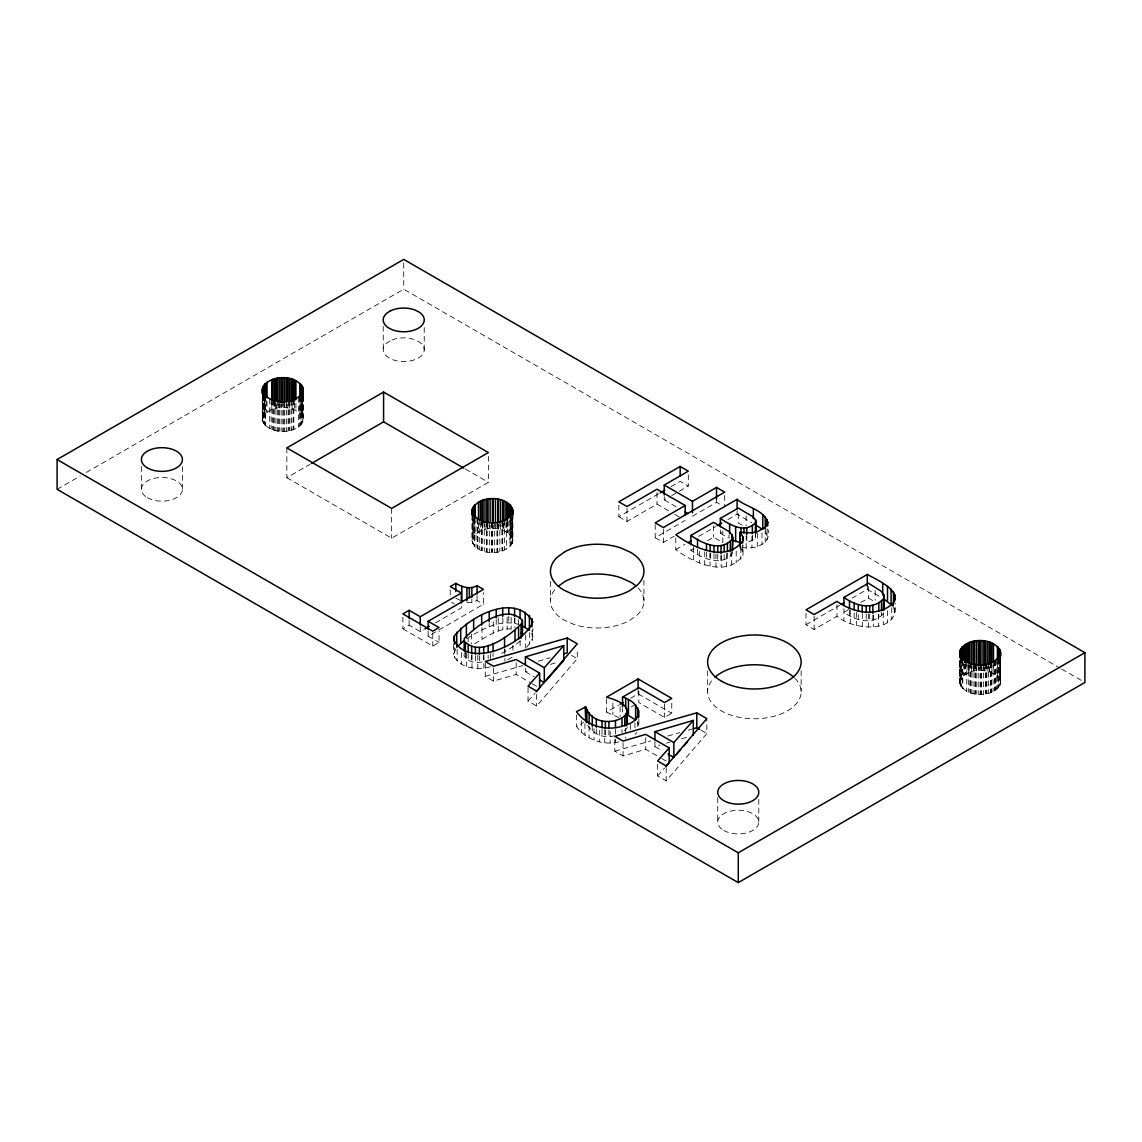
<?xml version="1.0" encoding="UTF-8"?>
<svg xmlns="http://www.w3.org/2000/svg" width="1142" height="1142" viewBox="0 0 1142 1142"><rect width="100%" height="100%" fill="white"/><g stroke="black" fill="none" stroke-linecap="round" stroke-linejoin="round"><path stroke-width="0.75" stroke-dasharray="5 3.75" d="M464.237 653.495L464.123 655.822C467.692 662.588 476.971 663.416 483.68 661.618L483.68 655.008M303.329 396.731L303.329 419.514C298.733 435.702 266.942 435.587 262.289 419.514L262.289 396.731M1000.563 660.561L1000.378 683.558C994.354 698.604 964.961 698.105 959.68 682.902L959.68 660.119M490.389 666.8C477.87 670.397 458.327 668.67 453.617 654.466L455.943 648.413M526.705 647.157L532.115 640.362L532.886 628.528M262.289 419.514C266.9 403.326 298.676 403.44 303.329 419.514M471.889 540.523C476.642 524.563 508.176 524.078 512.929 540.523C508.161 556.468 476.628 556.953 471.889 540.523L471.932 517.512M1000.378 683.558L1000.62 661.446M741.758 547.332C753.463 550.187 772.492 544.42 767.809 528.889M732.693 552.143L732.108 554.198C720.759 566.96 702.244 558.381 690.91 550.316L690.91 545.348M805.981 613.168L805.981 624.745L814.132 629.456L836.986 616.266C852.689 630.156 899.611 634.909 895.271 603.062M746.782 536.012L746.782 542.636L752.35 540.323L755.462 537.668L755.647 534.813M627.315 727.425L624.76 730.923L624.76 727.611M675.793 538.039L675.793 549.616C693.351 562.749 726.812 578.437 743.014 555.355L743.014 545.433M959.68 682.902C963.391 666.014 996.038 666.414 1000.62 682.459M528.032 687.827L528.032 701.06L536.64 706.027L577.281 658.691L577.281 648.77M657.592 764.312L657.592 775.903L666.2 780.871L706.841 733.535L706.841 720.288M528.032 701.06L534.97 693.208M657.592 775.903L664.53 768.038M848.535 609.585L843.938 612.24C854.973 620.534 872.745 625.616 883.251 613.782M634.952 734.477L636.793 732.479M520.224 640.876L515.013 645.473L498.811 655.123M466.379 638.863C481.624 629.299 500.125 618.793 518.668 624.403M474.601 643.745C486.463 637.15 499.182 626.858 513.629 629.299M57.1 489.318L80.211 475.986M86.378 472.417L403.726 289.197L1060.19 668.198M286.842 447.892L286.842 477.684L309.882 464.394M286.842 477.684L391.635 538.196L488.376 482.338L488.376 456.058M402.883 617.222L402.883 628.814L409.15 625.202L420.256 631.612L423.311 629.856M618.836 505.149L618.836 516.741L658.691 493.729M670.954 486.649L680.161 481.339L688.312 486.049L688.312 474.458M435.487 622.833L461.354 607.887L461.354 604.575M428.164 631.212L428.164 636.18L437.386 630.869M438.913 629.97L483.437 604.275L483.437 592.684M618.836 516.741L626.987 521.451L657.007 504.107L668.884 510.974M664.259 496.613L664.259 499.925L670.268 496.456M671.782 495.585L677.791 492.116M679.29 491.246L688.312 486.049M402.883 628.814L432.775 646.072L439.042 642.461L439.042 630.869M655.194 524.492L655.194 537.725L685.214 520.395M692.466 516.213L716.519 502.323L721.958 505.463M655.194 537.725L663.359 542.436L674.08 536.24M675.793 549.616L684.986 544.306M698.79 536.34L715.649 526.605M727.911 519.524L737.104 514.214L751.893 522.75M690.91 550.316L693.922 548.56M707.512 540.723L713.55 537.24L722.815 542.578L722.815 531.001M720.345 530.002L720.345 533.314L723.343 531.587M618.921 741.9C603.404 745.697 585.718 739.788 576.51 726.512L583.748 722.329M606.53 698.847L606.53 712.08L618.564 705.142M630.598 698.19L638.107 693.851L671.753 713.265L671.753 701.688M631.44 706.869L635.894 704.314M805.981 624.745L839.698 605.274M851.961 598.194L867.292 589.343L881.153 597.352M860.783 602.519L868.448 598.094L875.2 601.991M638.849 691.01L638.849 702.601L664.558 717.433L671.753 713.265M507.576 659.762L512.915 656.907M466.921 602.562L471.846 602.419L477.056 600.592L483.437 604.275M485.25 663.117L485.25 676.364L493.487 681.117L516.17 674.437L530.816 682.887M614.81 739.616L614.81 751.193L623.047 755.947L645.73 749.266L660.376 757.717M525.391 668.413L525.391 671.724L530.402 670.254M550.401 664.387L558.738 661.946M654.951 741.586L654.951 746.554L659.962 745.084M666.628 743.128L669.954 742.157M681.631 738.731L689.968 736.29M485.25 676.364L522.822 665.6M538.196 661.204L550.159 657.778M614.81 751.193L650.683 740.93M667.756 736.033L679.718 732.622M688.255 730.166L691.667 729.196M587.659 725.384C592.926 734.049 604.004 738.746 613.839 735.891M606.53 712.08L618.678 717.504M455.844 598.237L460.283 600.407M1061.732 669.084L1084.9 682.459M742.214 525.206L738.303 522.95L738.303 511.359M664.259 499.925L676.135 506.791M720.345 533.314L728.068 537.768M674.822 514.4L682.245 518.682M465.251 468.991L488.376 482.338M571.542 655.38L577.281 658.691M701.102 730.209L706.841 733.535M451.632 602.277L454.416 603.875M525.391 671.724L534.128 676.763M654.951 746.554L662.232 750.751M532.286 683.73L536.669 686.271M661.846 758.573L669.169 762.799M428.164 636.18L439.042 642.461M765.24 531.801L767.809 537.154M739.945 547.332L742.714 551.358L743.014 555.355M893.472 606.873L895.271 612.997M637.636 722.586L638.806 725.441M531.986 633.41L532.886 636.793M1000.264 656.636L1000.264 684.672M1000.021 657.064L999.921 685.528M999.478 661.032L999.635 678.99M999.193 658.52L999.193 686.556M998.593 659.576L998.593 687.612M998.165 658.192L998.165 687.984M997.88 658.606L997.88 688.383M997.409 662.174L997.409 676.192M996.709 659.476L996.709 689.268M995.653 660.404L995.653 690.196M995.082 660.704L995.082 690.496M994.611 661.061L994.611 690.839M993.497 664.73L993.497 673.495M993.083 661.732L993.083 691.524M991.884 665.872L991.884 672.881M991.656 662.474L991.656 692.252M990.971 662.674L990.971 692.452M990.371 662.945L990.371 692.723M989.657 666.785L989.657 672.038M989.015 666.543L989.015 671.796M988.587 663.359L988.587 693.151M987.188 666.186L987.188 671.453M986.874 663.859L986.874 693.651M986.117 663.959L986.117 693.736M985.418 664.116L985.418 693.908M984.661 667.456L984.661 670.968M983.933 667.328L983.933 670.825M983.505 664.273L983.505 694.05M982.006 667.256L982.006 670.768M981.635 664.487L981.635 694.279M980.864 664.473L980.864 694.25M980.107 664.53L980.107 694.307M979.351 667.171L979.351 670.682M978.58 667.142L978.58 670.654M978.194 664.387L978.194 694.165M976.696 667.371L976.696 670.882M976.282 664.316L976.282 694.108M975.553 664.187L975.553 693.965M974.797 664.116L974.797 693.908M974.083 665.929L974.083 671.196M973.341 666.029L973.341 671.282M973.013 663.702L973.013 693.48M971.614 666.528L971.614 671.782M971.2 663.345L971.2 693.137M970.557 663.102L970.557 692.894M969.843 662.945L969.843 692.723M969.244 665.472L969.244 672.481M968.559 665.672L968.559 672.667M968.316 662.26L968.316 692.052M967.117 664.658L967.117 673.409M966.717 661.661L966.717 691.438M965.59 663.573L965.59 674.094M965.133 663.93L965.133 674.437M964.562 664.216L964.562 674.736M963.505 663.402L963.505 675.664M962.806 660.704L962.806 688.74M962.335 660.361L962.335 688.383M962.035 661.175L962.035 676.949M961.593 657.578L961.593 687.37M961.022 660.847L961.022 678.377M960.736 656.593L960.736 686.371M960.579 657.906L960.579 685.942M960.279 657.492L960.279 685.528M959.951 660.99L960.037 684.429M959.637 660.561L959.637 683.344M894.286 607.958L894.286 616.223M891.759 607.772L891.759 619.364M887.52 610.784L887.52 622.376M883.266 612.826L883.266 624.417M881.51 612.412L881.51 615.724M878.826 614.282L878.826 617.594M878.541 614.325L878.541 625.916M875.2 590.414L875.2 600.335M873.544 615.252L873.544 626.844M872.888 615.095L872.888 620.063M869.719 614.039L869.719 620.663M868.448 586.517L868.448 598.094M868.534 613.911L868.534 627.158M867.292 586.032L867.292 589.343M866.221 614.253L866.221 620.877M862.324 613.511L862.324 626.744M858.299 614.639L858.299 619.606M856.343 612.34L856.343 625.588M854.173 612.954L854.173 617.922M850.29 610.242L850.29 623.475M849.505 610.485L849.505 615.452M843.909 608.672L843.909 620.263M836.986 604.675L836.986 616.266M814.132 616.223L814.132 629.456M801.127 670.754L801.127 691.767M767.01 529.374L767.196 539.795M765.226 529.003L765.226 542.25M761.985 532.971L761.985 544.563M758.788 799.314L758.788 822.083M757.317 533.357L757.317 546.59M755.462 534.356L755.462 537.668M752.35 535.355L752.35 540.323M751.95 536.126L751.95 547.703M746.126 515.884L746.126 525.805M746.183 534.656L746.183 547.889M742.714 544.734L742.714 551.358M740.844 547.632L740.844 559.223M737.104 510.902L737.104 514.214M736.205 551.186L736.205 562.763M731.465 551.757L731.465 565.005M730.295 552.785L730.295 556.097M729.01 534.913L729.01 538.225M727.397 553.099L727.397 558.067M726.398 553.185L726.398 566.432M724.67 495.457L724.67 507.034M724.171 554.641L724.171 559.609M721.187 555.512L721.187 567.103M721.03 555.526L721.03 560.494M717.718 554.198L717.718 560.822M717.747 797.559L717.747 822.083M716.519 499.025L716.519 502.323M715.977 553.827L715.977 567.074M714.007 554.027L714.007 560.651M713.55 525.648L713.55 537.24M710.138 553.342L710.138 559.951M710.081 553.099L710.081 566.346M707.655 670.754L707.655 691.767M706.47 552.1L706.47 558.723M704.714 551.772L704.714 565.019M699.347 551.3L699.347 562.892M697.534 549.174L697.534 554.141M693.38 546.533L693.38 559.766M666.2 767.624L666.2 780.871M664.558 704.2L664.558 717.433M663.359 529.203L663.359 542.436M657.007 492.53L657.007 504.107M645.73 737.689L645.73 749.266M643.931 580.35L643.931 601.377M638.806 718.832L638.906 726.84M638.107 690.539L638.107 693.851M637.721 721.544L637.721 728.168M634.952 722.886L634.952 727.854M630.327 724.385L630.327 732.65M626.987 508.204L626.987 521.451M625.688 728.296L625.688 738.232M623.047 742.714L623.047 755.947M622.547 708.697L622.547 712.008M622.005 729.452L622.005 732.764M620.12 706.627L620.12 716.562M615.481 728.996L615.438 737.646M615.438 739.302L615.438 742.614M612.883 703.058L612.883 714.635M610.156 731.451L610.156 743.042M608.914 730.095L608.914 736.718M605.36 730.009L605.36 736.633M604.746 729.567L604.746 742.8M602.02 729.424L602.02 736.033M599.293 730.28L599.293 741.857M596.31 728.796L596.31 733.764M594.011 728.61L594.011 740.202M592.255 725.912L592.255 730.88M589.072 726.226L589.072 737.803M584.932 723.557L584.932 735.148M581.364 720.659L581.364 732.25M576.51 714.935L576.51 726.512M550.458 581.392L550.458 600.663M536.64 694.45L536.64 706.027M532.115 630.441L532.115 640.362M529.702 632.568L529.702 644.145M525.705 634.923L525.705 648.171M520.11 640.833L520.11 649.113M518.397 619.535L518.397 624.503M516.17 662.845L516.17 674.437M514.871 617.965L514.871 627.9M514.571 618.307L514.571 623.275M512.929 514.228L512.915 540.965M512.915 645.33L512.915 650.298M512.63 516.427L512.63 539.195M512.53 512.487L512.53 542.264M512.23 515.542L512.23 543.578M512.073 514L512.016 544.006M511.345 518.711L511.345 536.226M511.059 515.427L511.059 545.219M511.145 617.222L511.145 628.814M510.545 519.21L510.545 534.984M510.317 519.025L510.317 534.799M510.174 516.655L510.174 546.433M509.932 520.338L509.932 546.618M508.775 521.28L508.775 533.542M508.79 616.095L508.79 622.718M507.448 520.195L507.448 532.457M507.148 617.251L507.148 628.842M507.148 521.808L507.148 532.315M506.92 521.623L506.92 532.143M506.363 522.922L506.363 549.202M505.092 522.565L505.092 531.33M504.907 649.612L504.907 661.189M504.564 648.77L504.564 652.082M504.478 520.181L504.478 549.973M503.322 523.479L503.322 530.488M502.965 523.379L502.965 530.388M502.666 520.995L502.666 550.772M502.837 618.008L502.837 629.599M502.309 521.08L502.309 550.858M501.995 521.209L501.995 550.986M500.539 524.492L500.539 529.745M499.839 521.666L499.839 551.458M498.454 523.935L498.454 529.203M498.255 617.808L498.255 631.041M498.069 523.907L498.069 529.16M497.712 522.179L497.712 551.957M497.327 522.208L497.327 551.986M496.97 522.279L496.97 552.071M496.213 619.449L496.213 624.403M495.442 523.65L495.442 528.903M494.686 522.408L494.686 552.186M493.487 667.884L493.487 681.117M493.173 525.177L493.173 528.675M493.23 621.605L493.23 633.182M493.073 653.181L493.073 656.493M492.787 525.192L492.787 528.703M492.402 522.579L492.402 552.357M492.016 522.551L492.016 552.328M491.631 522.565L491.631 552.357M490.389 653.567L490.389 658.52M490.132 525.334L490.132 528.846M489.361 522.351L489.361 552.128M489.204 623.418L489.204 626.73M488.148 655.251L488.148 658.563M487.848 523.707L487.848 528.96M487.477 523.793L487.477 529.046M487.092 522.179L487.092 551.957M486.735 522.094L486.735 551.872M486.349 522.051L486.349 551.843M484.979 524.321L484.979 529.574M484.265 521.494L484.265 551.286M483.88 654.894L483.88 668.141M482.823 523.036L482.823 530.045M482.509 523.164L482.509 530.173M482.138 520.995L482.138 550.772M481.995 627.572L481.995 639.149M481.838 520.852L481.838 550.644M481.481 520.766L481.481 550.544M480.325 522.308L480.325 531.059M479.711 519.91L479.711 549.702M479.383 655.779L479.383 662.389M478.455 523.065L478.455 531.829M477.898 519.11L477.898 548.888M477.656 518.925L477.656 548.717M477.784 655.28L477.784 668.513M477.356 518.782L477.356 548.574M477.056 595.624L477.056 600.592M476.028 517.711L476.028 547.489M475.4 655.808L475.4 662.431M474.872 520.395L474.872 534.413M474.629 518.411L474.629 546.433M474.487 518.197L474.487 546.233M474.258 518.011L474.258 546.047M473.759 520.053L473.759 535.812M473.459 516.769L473.459 544.805M472.802 519.496L472.731 537.24M472.531 515.327L472.588 543.578M472.403 515.113L472.403 543.149M471.989 654.723L471.989 667.956M471.846 599.107L471.846 602.419M471.632 633.996L471.632 643.931M471.675 655.065L471.675 661.689M468.163 638.378L468.163 641.69M468.149 653.51L468.149 660.119M466.521 653.224L466.521 666.471M465.379 653.067L465.379 658.02M461.354 652.467L461.354 664.044M457.128 649.455L457.128 661.032M454.359 647.614L454.545 657.835M453.617 644.545L453.617 654.466M450.248 589.886L450.248 596.509M432.775 632.839L432.775 646.072M424.224 327.554L424.224 350.323M420.256 626.658L420.256 631.612M409.15 620.234L409.15 625.202M403.726 262.917L403.726 289.197M391.635 508.404L391.635 538.196M383.241 326.298L383.241 349.067M303.044 395.203L303.044 421.498M302.858 396.402L302.858 417.43M302.63 392.791L302.63 422.583M302.259 398.401L302.259 415.931M301.973 395.46L301.973 423.496M301.474 394.661L301.474 424.453M301.245 398.744L301.245 414.503M300.96 396.888L300.96 424.924M300.589 395.646L300.589 425.438M300.003 399.129L300.003 413.147M299.532 396.431L299.532 426.223M298.619 397.273L298.619 427.065M295.906 403.383L295.906 410.392M294.436 402.84L294.436 409.85M293.837 399.643L293.837 429.435M293.08 399.986L293.08 429.763M292.181 403.783L292.181 409.036M291.481 400.371L291.481 430.149M289.954 400.828L289.954 430.62M289.711 403.197L289.711 408.451M289.012 400.956L289.012 430.734M288.127 401.17L288.127 430.948M287.17 404.496L287.17 407.994M286.414 401.299L286.414 431.076M286.242 404.325L286.242 407.822M284.729 401.513L284.729 431.305M284.515 404.282L284.515 407.794M283.773 401.499L283.773 431.291M282.816 401.57L282.816 431.362M281.86 404.225L281.86 407.737M281.103 401.442L281.103 431.233M280.889 404.211L280.889 407.708M279.376 401.399L279.376 431.191M279.205 404.425L279.205 407.937M278.462 401.242L278.462 431.019M277.506 401.17L277.506 430.948M276.607 404.782L276.607 408.279M275.907 400.785L275.907 430.577M275.665 403.14L275.665 408.408M274.266 400.499L274.266 430.277M274.151 401.856L274.151 408.865M273.438 400.2L273.438 429.977M272.553 399.986L272.553 429.763M271.782 402.584L271.782 409.593M271.182 399.372L271.182 429.164M269.726 398.843L269.726 428.635M267.014 401.442L267.014 411.948M266.086 400.528L266.086 412.79M265.629 396.088L265.629 425.88M265.044 395.646L265.044 425.438M264.673 398.33L264.673 414.103M264.387 394.732L264.387 424.51M264.159 398.801L264.159 414.575M263.574 395.603L263.574 423.639M263.359 395.061L263.359 423.097M262.988 394.547L262.988 422.583M262.589 396.502L262.76 421.584M262.389 392.591L262.389 420.613M182.42 466.55L182.42 489.318M141.38 466.55L141.38 489.318M794.875 678.277A46.736 26.98 0 0 1 754.391 718.761A46.736 26.98 0 0 1 713.907 678.277M637.978 587.83A46.736 26.98 0 0 1 637.364 614.824L629.813 620.349A46.736 26.98 0 0 1 573.298 624.203L563.72 619.849A46.736 26.98 0 0 1 555.84 588.444M390.007 340.887L386.524 343.242A20.527 11.848 0 0 0 391.078 359.031A20.527 11.848 0 0 0 418.729 357.789A20.527 11.848 0 0 0 418.986 341.772L414.917 339.774A20.527 11.848 0 0 0 390.007 340.887M147.389 497.698A20.527 11.848 0 0 0 181.721 492.388A20.527 11.848 0 0 0 156.582 477.884A20.527 11.848 0 0 0 147.389 497.698M723.757 830.462A20.527 11.848 0 0 0 758.088 825.152A20.527 11.848 0 0 0 732.964 810.649A20.527 11.848 0 0 0 723.757 830.462"/><path stroke-width="1.5" d="M522.322 635.923L522.394 620.406C506.149 603.047 476.185 625.816 464.237 638.606L464.123 650.854M622.547 697.12L638.849 687.698L664.558 702.544L671.753 698.376L638.107 678.948L606.53 697.191C658.563 711.209 596.081 738.332 585.775 706.941L576.51 711.623C587.116 727.026 608.743 732.022 625.688 724.999C645.929 719.26 639.563 701.688 622.547 697.12L622.547 707.041M262.517 388.737C267.97 373.491 300.674 373.762 303.115 390.707C297.648 405.952 264.958 405.681 262.517 388.737L262.517 393.99M959.837 655.08C959.894 635.195 1001.191 635.88 1000.52 655.751M1000.563 651.797L1000.62 656.179M454.359 636.023L453.617 639.577C468.249 669.754 523.55 644.887 532.886 621.905C516.198 591.87 469.805 615.995 454.359 636.023L454.359 644.302M471.932 514.014C471.203 493.344 514.528 493.258 512.915 514.685M512.929 510.731C508.247 526.79 475.843 527.204 471.903 510.288M959.837 651.582C962.121 668.727 996.224 669.369 1000.62 652.682M739.945 532.443L742.714 536.455L743.014 540.466C726.812 563.548 693.351 547.86 675.793 534.727L737.104 499.325C746.397 507.305 763.555 509.46 767.809 522.265L765.226 527.347L757.317 531.701L751.95 532.814L739.945 532.443L739.945 545.676M732.108 550.887L732.693 537.24L731.922 534.799L729.01 531.601L713.55 522.337L690.91 535.412L690.91 543.692M755.462 532.714L755.647 519.91L752.592 516.584L738.303 508.047L720.345 518.411L720.345 526.69M883.251 610.47L883.765 594.754L881.067 591.113L868.448 583.205L843.938 597.352L843.938 605.631M464.123 640.933C480.211 658.549 510.56 635.523 522.322 622.675M539.938 680.118L544.306 682.645L544.306 667.742L563.734 645.587L563.734 660.476L545.448 681.331M668.041 754.105L673.851 757.474L673.851 742.571L693.294 720.416L693.294 735.305M676.15 754.862L680.718 749.652M684.144 745.74L687.584 741.829M539.609 673.066L528.032 686.171L536.64 691.138L577.281 643.803L567.231 638.007L485.25 661.475L493.487 666.229L516.17 659.548L539.609 673.066L539.609 687.969L536.126 691.895M669.169 747.896L657.592 761L666.2 765.968L706.841 718.632L696.791 712.836L614.81 736.304L623.047 741.058L645.73 734.377L669.169 747.896L669.169 762.799L665.686 766.725M843.938 597.352C854.973 605.631 872.745 610.713 883.251 598.879M690.91 535.412C702.244 543.492 720.759 552.071 732.108 539.309M463.552 640.99L456.743 647.157L456.743 632.268M720.345 518.411C730.209 525.077 745.212 533.728 755.462 522.779M558.467 586.174L564.591 581.692A46.736 26.98 0 0 1 621.105 577.823L630.684 582.192A46.736 26.98 0 0 1 635.851 585.846M57.1 459.541L403.726 259.405L1084.9 652.682L1084.9 682.459L738.274 882.595L57.1 489.318L57.1 459.541L738.274 852.803L1084.9 652.682M383.584 392.049L286.842 447.892L391.635 508.404L488.376 452.56L383.584 392.049L383.584 421.841L463.709 468.106M311.409 463.495L383.584 421.841M461.354 602.919L461.354 592.998L420.256 616.723L409.15 610.299L402.883 613.911L432.775 631.183L439.042 627.558L428.164 621.291L428.164 629.556M428.164 621.291L483.437 589.386L477.056 585.689C470.161 589.686 462.167 587.131 455.844 583.348L450.248 586.574L461.354 592.998M664.259 494.971L664.259 485.036L688.312 471.146L680.161 466.45L618.836 501.852L626.987 506.548L657.007 489.219L685.214 505.506L685.214 515.442M660.233 492.844L664.83 490.189M424.824 628.985L429.392 626.344M685.214 505.506L655.194 522.836L663.359 527.547L724.67 492.145L716.519 487.434L692.466 501.324L664.259 485.036M688.055 542.536L691.124 540.766M717.176 525.72L721.773 523.065M620.063 704.271L623.075 702.53M867.292 574.455L805.981 609.857L814.132 614.567L836.986 601.363C851.39 611.512 871.36 616.523 887.52 607.473C910.046 594.44 876.885 579.736 867.292 574.455L867.292 586.032M841.24 604.389L844.295 602.619M525.391 665.101L525.391 656.836L563.734 645.587M654.951 739.945L654.951 731.665L693.294 720.416M563.82 653.866L567.231 652.896L567.231 638.007M693.38 728.71L696.791 727.725L699.661 729.381M732.636 540.18L741.015 542.921M521.323 625.373L529.417 630.213L529.417 615.324M625.716 713.55L635.594 720.074L635.594 705.171M685.043 511.93L688.012 513.643M525.391 656.836L544.306 667.742M654.951 731.665L673.851 742.571M883.894 598.993L892.673 605.959M756.061 525.306L762.77 529.531L762.77 514.642M521.123 633.168L522.394 635.295L522.394 620.406M1000.178 650.712L1000.178 655.965M999.921 649.612L999.921 656.621M999.478 648.77L999.635 657.963M998.608 647.785L998.608 660.047M997.88 646.757L997.88 659.02M997.409 646.401L997.409 660.419M993.497 643.703L993.497 662.974M991.884 643.089L991.884 662.374M990.371 642.418L990.371 663.445M989.657 642.247L989.657 663.274M989.015 642.004L989.015 664.787M987.188 641.661L987.188 664.444M985.418 641.233L985.418 665.772M984.661 641.176L984.661 665.715M983.933 641.033L983.933 665.572M982.006 640.976L982.006 665.5M980.107 640.833L980.107 665.358M979.351 640.89L979.351 665.415M978.58 640.862L978.58 665.401M976.696 641.09L976.696 665.615M974.797 641.233L974.797 665.772M974.083 641.404L974.083 665.929M973.341 641.49L973.341 664.273M971.614 641.99L971.614 664.772M969.843 642.418L969.843 663.445M969.244 642.689L969.244 663.716M968.559 642.889L968.559 662.16M967.117 643.631L967.117 662.902M965.59 644.302L965.59 661.818M965.133 644.659L965.133 662.174M964.562 644.945L964.562 662.474M963.505 645.872L963.505 659.89M962.335 646.757L962.335 659.02M962.035 647.157L962.035 657.678M961.621 647.528L961.621 658.049M961.022 648.585L961.022 659.105M960.279 649.612L960.179 657.064M959.951 650.469L959.951 657.478M894.885 594.811L894.885 599.764M893.472 591.984L893.472 605.217M891.06 589.215L891.06 604.118M887.505 586.388L887.505 601.277M884.008 596.866L884.008 610.099M883.765 594.754L883.765 609.657M882.695 583.348L882.695 594.925M881.51 600.835L881.51 610.756M878.826 602.705L878.826 610.97M872.888 605.174L872.888 613.454M869.719 605.774L869.719 612.383M866.221 605.988L866.221 612.597M862.196 605.674L862.196 612.298M858.299 604.703L858.299 611.327M854.173 603.019L854.173 609.642M849.505 600.564L849.505 608.829M767.809 522.265L767.809 525.577M767.01 519.439L767.01 526.062M765.24 516.912L765.24 528.489M755.947 521.38L755.947 532.957M755.647 519.91L755.647 533.157M753.377 508.718L753.377 518.639M752.35 525.434L752.35 533.699M746.782 527.732L746.782 534.356M743.984 528.146L743.984 533.1M742.714 536.455L742.714 543.078M741.015 528.018L741.015 532.986M740.273 532.258L740.273 547.146M738.274 852.803L738.274 882.595M737.104 499.325L737.104 509.246M735.648 526.79L735.648 541.693M732.693 537.24L732.693 550.487M731.922 534.799L731.922 538.11M730.295 541.208L730.295 551.129M729.61 523.764L729.61 533.699M727.397 543.164L727.397 551.443M724.171 544.72L724.171 551.329M721.03 545.605L721.03 553.884M717.718 545.919L717.718 552.542M716.519 487.434L716.519 499.025M714.007 545.762L714.007 552.371M710.138 545.062L710.138 551.686M706.47 543.835L706.47 550.458M697.534 539.238L697.534 547.518M696.791 712.836L696.791 727.725M692.466 501.324L692.466 512.901M680.161 466.45L680.161 476.371M638.806 710.552L638.806 717.176M638.107 678.948L638.107 688.883M637.636 707.683L637.636 717.619M628.443 700.132L628.443 715.035M627.372 710.795L627.315 724.128M626.73 708.882L626.73 723.771M626.473 714.278L626.473 725.855M625.716 698.661L625.716 708.597M624.76 716.034L624.76 725.969M622.005 717.875L622.005 726.155M615.481 720.716L615.481 727.34M608.914 721.815L608.914 728.439M605.36 721.73L605.36 728.353M602.02 721.144L602.02 727.768M596.31 718.875L596.31 727.14M592.255 715.977L592.255 725.912M589.144 712.637L589.144 724.228M586.902 709.425L586.902 722.658M585.775 706.941L585.775 721.83L585.189 706.598M531.986 618.521L531.986 626.787M525.192 612.298L525.192 627.201M521.038 625.117L521.038 638.349M520.038 609.871L520.038 618.15M518.596 627.729L518.596 639.32M515.013 630.584L515.013 640.519M514.571 608.386L514.571 616.651M512.63 509.418L512.63 514.671M512.415 508.09L512.415 515.099M512.23 507.662L512.273 514.899M511.345 506.434L511.345 515.199M510.545 505.192L510.545 517.454M510.317 505.007L510.317 517.283M510.174 504.807L510.174 517.069M508.775 503.75L508.775 517.769M508.79 607.815L508.79 614.439M507.448 502.68L507.448 520.195M507.148 502.537L507.148 520.053M506.92 502.352L506.92 519.867M505.092 501.552L505.092 520.823M504.564 637.193L504.564 647.129M503.322 500.696L503.322 521.723M502.965 500.61L502.965 521.637M502.666 500.467L502.666 521.494M502.708 608.186L502.708 616.466M500.539 499.968L500.539 522.736M498.454 499.411L498.454 522.194M498.069 499.368L498.069 522.151M497.712 499.282L497.712 522.065M496.213 609.514L496.213 617.793M495.442 499.111L495.442 521.894M493.173 498.897L493.173 523.421M493.073 643.26L493.073 651.525M492.787 498.911L492.787 523.436M492.402 498.883L492.402 523.407M490.132 499.054L490.132 521.837M489.204 611.827L489.204 621.762M488.148 645.33L488.148 651.939M487.848 499.182L487.848 521.951M487.477 499.254L487.477 522.037M487.092 499.282L487.092 522.065M484.979 499.796L484.979 522.565M483.68 646.729L483.68 653.352M482.823 500.253L482.823 523.036M482.509 500.382L482.509 523.164M482.138 500.467L482.138 521.494M481.667 615.138L481.667 625.059M480.325 501.281L480.325 520.552M479.383 647.5L479.383 654.123M478.455 502.037L478.455 519.567M477.056 585.689L477.056 593.968M475.4 647.543L475.4 654.152M474.872 504.621L474.872 518.639M474.629 504.807L474.629 517.069M473.759 506.034L473.759 516.541M473.63 619.435L473.63 629.356M472.802 507.234L472.731 516.213M472.588 507.662L472.588 516.427M472.288 508.975L472.288 515.984M471.846 587.516L471.846 597.452M471.675 646.786L471.675 653.41M469.348 587.802L469.348 597.737M468.149 645.23L468.149 651.854M466.921 587.673L466.921 600.906M466.379 623.96L466.379 637.207M465.379 643.132L465.379 653.067M461.768 586.246L461.768 601.135M460.74 628.243L460.74 643.132M455.844 583.348L455.844 591.613M420.256 616.723L420.256 625.002M409.15 610.299L409.15 618.579M303.115 390.707L303.044 395.203M302.858 387.638L302.858 394.647M302.63 386.653L302.63 395.418M302.259 386.139L302.259 394.904M302.045 385.596L302.045 396.117M301.245 384.726L301.245 395.232M300.589 383.798L300.589 396.06M300.003 383.355L300.003 397.373M295.906 380.6L295.906 399.871M294.436 380.072L294.436 401.099M293.08 379.458L293.08 400.485M292.181 379.244L292.181 402.027M291.367 378.958L291.367 401.727M289.711 378.659L289.711 401.442M288.127 378.273L288.127 401.056M287.17 378.202L287.17 400.985M286.242 378.045L286.242 400.828M284.515 378.002L284.515 402.541M282.816 377.874L282.816 402.412M281.86 377.945L281.86 402.484M280.889 377.931L280.889 402.455M279.205 378.145L279.205 400.928M277.506 378.273L277.506 401.056M276.607 378.487L276.607 401.27M275.665 378.616L275.665 401.399M274.151 379.087L274.151 401.856M272.553 379.458L272.553 400.485M271.782 379.801L271.782 400.828M267.014 382.17L267.014 397.93M266.086 383.013L266.086 397.031M265.044 383.798L265.044 396.06M264.673 384.312L264.673 396.574M264.159 384.783L264.159 395.303M263.645 385.739L263.645 396.245M262.988 386.653L262.86 394.218M262.589 387.738L262.589 393.005M262.289 389.722L262.289 393.233M714.963 677.277A46.736 26.98 0 0 1 793.818 677.277M564.591 551.9L557.039 557.424A46.736 26.98 0 0 0 563.72 590.057L573.298 594.425A46.736 26.98 0 0 0 629.813 590.571L637.364 585.032A46.736 26.98 0 0 0 630.684 552.4L621.105 548.046A46.736 26.98 0 0 0 564.591 551.9M390.007 311.095L386.524 313.45A20.527 11.848 0 0 0 391.078 329.239A20.527 11.848 0 0 0 418.729 327.997A20.527 11.848 0 0 0 418.986 311.994L414.917 309.982A20.527 11.848 0 0 0 390.007 311.095M728.011 802.555A20.527 11.848 0 0 0 758.788 792.305A20.527 11.848 0 0 0 728.011 782.042A20.527 11.848 0 0 0 728.011 802.555M721.344 681.075A46.736 26.98 0 0 0 799.543 668.969A46.736 26.98 0 0 0 742.3 635.923A46.736 26.98 0 0 0 721.344 681.075M147.389 467.906A20.527 11.848 0 0 0 181.721 462.596A20.527 11.848 0 0 0 156.582 448.092A20.527 11.848 0 0 0 147.389 467.906"/></g></svg>
